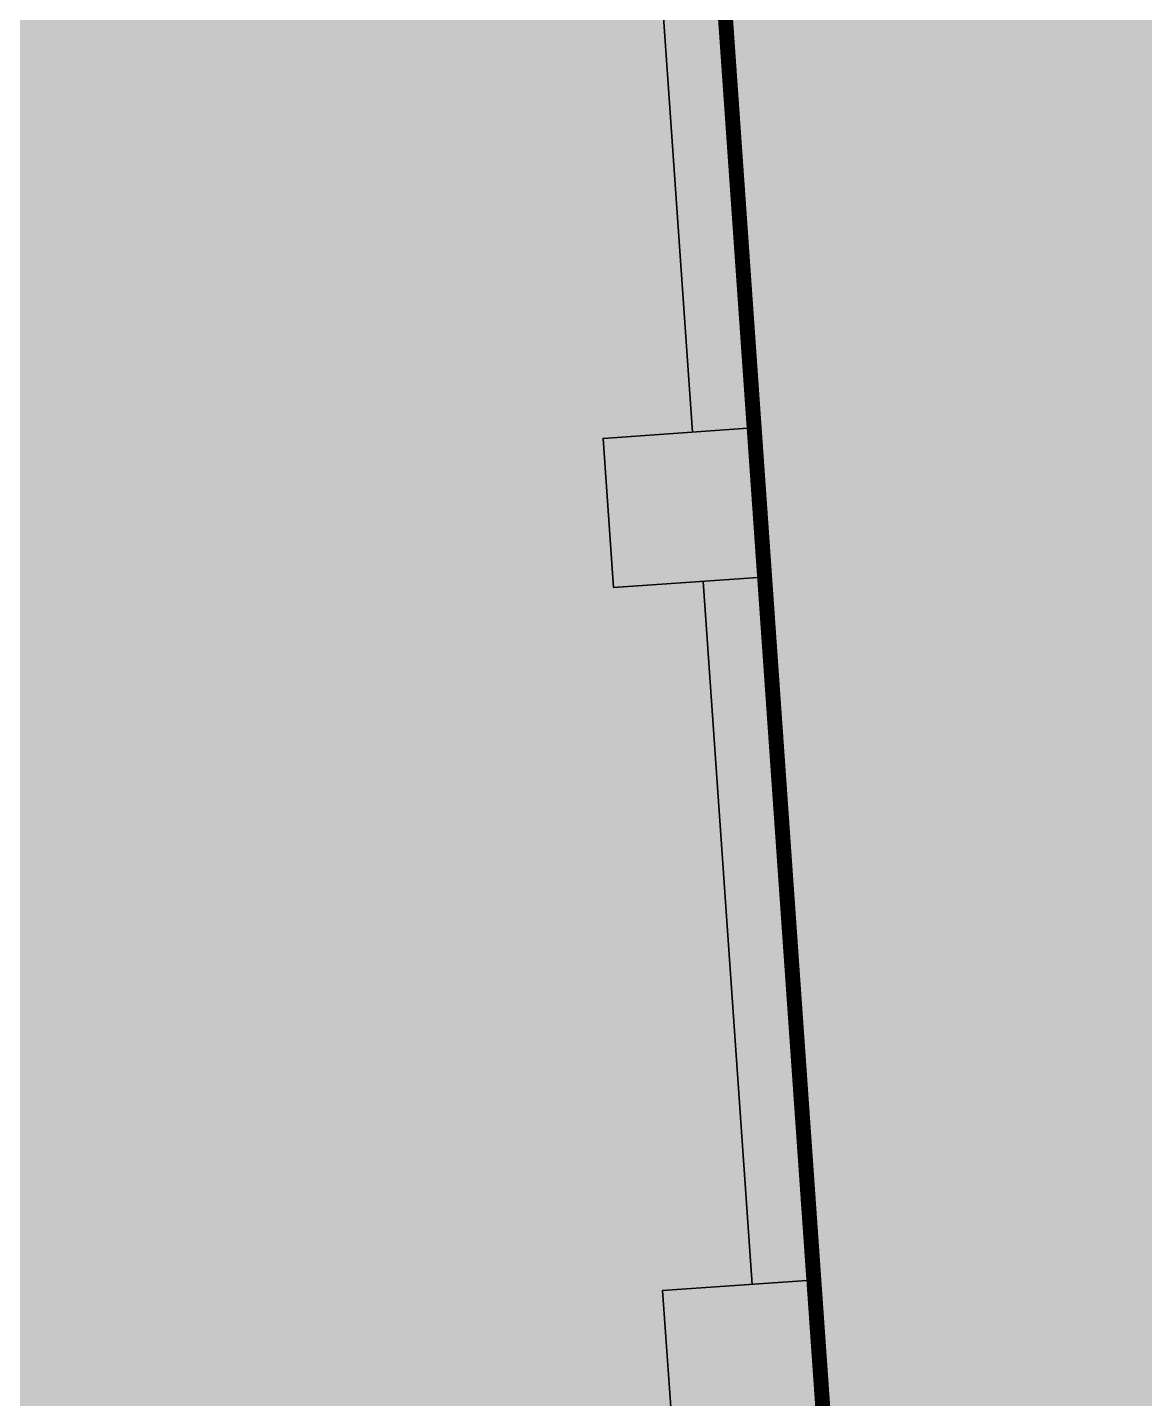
# Model space of a CAD drawing. Header units: millimetres. Extents: x 833941507 to 1669051331, y 817666127 to 1636299673.
# Drawn here: x 834634554 to 834645754, y 817991762 to 818005507 of the extents above; entities that cross this region are included whole.
import ezdxf

# ---------------------------------------------------------------- set-up
doc = ezdxf.new("R2010")
doc.units = ezdxf.units.MM
doc.header["$LTSCALE"] = 3
doc.linetypes.add('CENTER', pattern=[2, 1.25, -0.25, 0.25, -0.25])
doc.layers.add('22INWA-a', color=6, linetype='CENTER')
for name, color, linetype, lineweight in [('Hatch (CARR)', 252, 'Continuous', 35), ('Hatch (LTC&CB)', 252, 'Continuous', 35), ('UAJ-23FLOR-h', 251, 'Continuous', 9), ('UAJ-28STRU', 6, 'Continuous', 35)]:
    doc.layers.add(name, color=color, linetype=linetype, lineweight=lineweight)

# ---------------------------------------------------------------- blocks, each defined once
blk = doc.blocks.new('GBP-LTC-LB01')
at = {"layer": 'UAJ-23FLOR-h'}
h = blk.add_hatch(dxfattribs=at)
h.set_pattern_fill('EARTH,_O', color=256, scale=180, angle=45.00000010501341)
h.set_pattern_definition([(45.00000010501341, (-1082349.699177861, 54794.90315568447), (-2.96267069188616e-06, 1616.446101792448), [1143, -1143]), (45.00000010501341, (-1082652.782822503, 55097.98679921505), (-2.96267069188616e-06, 1616.446101792448), [1143, -1143]), (45.00000010501341, (-1082955.866467144, 55401.07044274564), (-2.96267069188616e-06, 1616.446101792448), [1143, -1143]), (135.0000001050134, (-1082955.866467515, 55603.12620546969), (-1616.446101792448, -2.96267069188616e-06), [1143, -1143]), (135.0000001050134, (-1082652.782823984, 55906.20985011128), (-1616.446101792448, -2.96267069188616e-06), [1143, -1143]), (135.0000001050134, (-1082349.699180454, 56209.29349475286), (-1616.446101792448, -2.96267069188616e-06), [1143, -1143])])
h.paths.add_polyline_path([(834669469.2548146, 818015499.1701102), (834651080.8176275, 818014213.7929552), (834651091.333055, 818014066.030459), (834669479.7621983, 818015351.5226754)], flags=16)
edge = h.paths.add_edge_path()
edge.add_arc((834611763.613195, 818123015.0723449), 22001.28373588376, 94.00071865262937, 118.6886834190998)
edge.add_line((834601201.8916234, 818142315.5004095), (834593918.3367147, 818141228.3801512))
edge.add_arc((834611768.400262, 818123014.0298539), 25502.69251264854, 93.99715914630349, 134.4212748451599, ccw=False)
edge.add_line((834609990.6837641, 818148454.6872638), (834618164.3568528, 818149025.8389109))
edge.add_line((834618164.3568528, 818149025.8389109), (834618408.292444, 818145534.9100552))
edge.add_line((834618408.292444, 818145534.9100552), (834616365.4114578, 818145392.1596863))
edge.add_line((834616365.4114578, 818145392.1596863), (834616609.385029, 818141900.6873076))
edge.add_line((834616609.385029, 818141900.6873076), (834611621.5474902, 818141552.1522465))
edge.add_line((834611621.5474902, 818141552.1522465), (834611377.6128702, 818145043.0672039))
edge.add_line((834611377.6128702, 818145043.0672039), (834610228.6059371, 818144962.7428077))
h.paths.add_polyline_path([(834673232.9366938, 818197365.8783082), (834607546.4897544, 818192773.8917836), (834599172.4998745, 818174435.3001034), (834588349.0999149, 818152374.5000834), (834578621.5499489, 818133890.6500655), (834568418.2999822, 818115665.3000468), (834556456.700019, 818095618.300025), (834546606.4000474, 818080041.600007), (834532219.3000866, 818058623.7499806), (834523692.1501086, 818046595.7499651), (834515683.5001286, 818035708.4999502), (834508244.2001468, 818025929.8999366), (834500656.3001646, 818016266.0999228), (834489786.8001888, 818002934.0999027), (834483448.3002025, 817995421.2998908), (834478637.6002128, 817989841.6998823), (834458453.7502539, 817967379.2998452), (834441506.4997879, 817949096.357832), (834383075.7479855, 817886437.0757562), (834482026.687943, 817893354.5055006), (834551919.0356153, 817920008.6018127), (834634905.1297382, 817930637.1330649), (834634022.9972101, 817939309.3515325), (834633770.0685325, 817941795.8857912), (834633577.6912351, 817943687.0236263), (834508697.0405153, 817930983.6118022), (834507053.464672, 817930191.4384525), (834506409.4608335, 817939426.9553951), (834507656.9383341, 817945566.7269546), (834503417.0808368, 818006767.0327235), (834503064.3680854, 818011762.6720035), (834514052.9096247, 818025791.9353799), (834520784.6504849, 818034889.3491884), (834526318.8615147, 818042436.9444461), (834532381.6860782, 818050705.6283545), (834536345.7196504, 818056472.6778568), (834542258.4127678, 818065225.6191521), (834550405.86193, 818077286.9078631), (834561578.9964366, 818095001.9633045), (834574522.6610527, 818117080.0346472), (834587768.8781933, 818140310.2095475), (834609774.1305691, 818143594.9757913), (834610001.9653326, 818140335.8947712), (834634252.5395212, 818142031.4686226), (834636806.8958616, 818105492.469254), (834642791.4816118, 818105913.7478601), (834646278.5594581, 818056032.5832597), (834640293.170484, 818055614.1586573), (834643382.3380679, 818011424.9081372), (834641138.4146172, 818011267.9554363), (834645775.7848747, 817944927.8676329), (834639048.3570181, 817944243.5239328), (834640362.1165634, 817931328.1108725), (834651070.3910474, 817932706.91456), (834650587.6677916, 817936476.1291044), (834685105.7378002, 817940896.8578628), (834685588.4610578, 817937127.6433052), (834691373.7890701, 817937868.5701854)])
at = {"layer": '22INWA-a', "ltscale": 5, "const_width": 150, "flags": 128}
blk.add_lwpolyline([(834648790.5585468, 817968144.8010727), (834645868.1127554, 817967942.7185566), (834648790.5585468, 817968144.8010727), (834651277.0548606, 817932186.054306), (834646732.9119703, 817931602.6841583), (834552249.9020534, 817919488.4926492), (834509653.719406, 817903226.8796499), (834506670.2002928, 817945929.5476125), (834505134.9406862, 817946512.7590431), (834503326.1238061, 817972339.5114205), (834504156.5737509, 817972397.65377), (834501745.5432788, 818006830.7416781), (834502410.2590361, 818006877.2948229), (834493650.5402416, 818132199.4721122), (834495221.4466506, 818132309.2531987), (834492443.3530575, 818172005.4249322), (834498761.0000008, 818180933.000002, 0.1039453279364779), (834533697.0000086, 818164790.9999983, 0.0281485251874361), (834560518.0000027, 818159716.0000006), (834570883.0000095, 818156559.9999988, 0.01218113012787053), (834580152.0000002, 818154030, 0.0118168953345502), (834589679.9999993, 818153626.0000007, 0.01895900772234266), (834627610.0000029, 818154459.9999995), (834630540.0000026, 818155389.0000011), (834633307.5130115, 818155581.3607701), (834636812.9937819, 818105509.8540434), (834642798.3436269, 818105928.8853481), (834646290.2711654, 818056050.9699742), (834640304.3231351, 818055631.8967907), (834643398.1701388, 818011440.063687), (834641154.3077285, 818011282.972015), (834642938.4361839, 817985813.1960229), (834644624.4133606, 817985929.8185481), (834645081.8954498, 817979313.4479716), (834645868.1127554, 817967942.7185566)], format="xyb", close=True, dxfattribs=at)
blk = doc.blocks.new('GBP-STR-B01-L1')
at = {"layer": 'UAJ-28STRU'}
for points in [[(834508702.9475287, 817930984.505292), (834645775.5059664, 817944927.8061861), (834641137.7850451, 818011268.2691774), (834643381.7144042, 818011425.1370522), (834640292.345265, 818055617.2834207), (834646278.3357279, 818056035.7500606), (834645352.0679269, 818069285.6239934), (834643799.4765604, 818091494.7948761), (834642791.4622128, 818105914.0190067), (834636806.0699391, 818105495.5941848), (834634251.9350892, 818142031.426188), (834610016.1934161, 818140337.1619818), (834609788.3001149, 818143597.0804552), (834599871.3073, 818142116.9016232)], [(834640574.1336257, 818010727.3726621), (834641222.6940178, 818001450.0147915)], [(834641327.3005327, 817999953.6667483), (834641819.9162163, 817992907.0261496)]]:
    blk.add_lwpolyline(points, dxfattribs=at)
for points in [[(834640430.0999252, 817999890.9455106), (834640325.4936665, 818001387.2935733), (834641821.8417295, 818001491.8998334), (834641926.4479901, 817999995.5517734)], [(834641027.3206679, 817991347.956767), (834640922.7144091, 817992844.3048296), (834642419.0624722, 817992948.9110898), (834642523.6687328, 817991452.5630298)]]:
    blk.add_lwpolyline(points, close=True, dxfattribs=at)

msp = doc.modelspace()

# ---------------------------------------------------------------- hatches: boundary and pattern name
at = {"layer": 'Hatch (CARR)'}
h = msp.add_hatch(dxfattribs=at)
h.set_pattern_fill('ANSI36', color=256, scale=150, angle=90)
h.set_pattern_definition([(135, (-187022.2791678905, -52565.43556797504), (-926.0889124852565, 252.5697034050701), [1190.625, -238.125, 0, -238.125])])
edge = h.paths.add_edge_path()
edge.add_line((834611924.5285674, 818109421.9795382), (834607685.9333189, 818109069.0317029))
edge.add_line((834607685.9333189, 818109069.0317029), (834607665.2085136, 818107991.0627096))
edge.add_arc((834589039.2587397, 818108445.5984795), 18631.49504860748, 309.865898157549, 358.6020678849919, ccw=False)
edge.add_arc((834615999.1085237, 818076947.9305882), 22831.05689388325, 131.1287194590977, 153.7989258374957)
edge.add_arc((834586528.4374498, 818091417.1166068), 10000.0226383043, 275.0745481675095, 333.9678967565785, ccw=False)
edge.add_line((834587412.9577368, 818081456.2895012), (834588264.1163628, 818069423.8069654))
edge.add_arc((834582903.8927284, 818050145.0407581), 20010.06806292654, 39.44810754976709, 74.46206477656318, ccw=False)
edge.add_arc((834615731.5683885, 818077154.0027018), 22500.40496489586, 219.4438065653649, 234.5202163538755)
edge.add_arc((834588161.6360995, 818038473.4132097), 25000.00734784145, 12.1660642206499, 54.520360264797375, ccw=False)
edge.add_arc((834582999.1828797, 818037622.7792686), 30226.87180901134, 2.0399708739242897, 11.679977439033507, ccw=False)
edge.add_line((834613206.8980196, 818038698.7557493), (834615631.2604762, 818004019.2636257))
edge.add_arc((834569688.7781495, 818001746.1404777), 45998.68227666659, -6.715735871121581, 2.8325470116383826, ccw=False)
edge.add_arc((834571414.0748671, 818001695.7862222), 44279.59500290213, 274.6272267813296, 353.08790164783454, ccw=False)
edge.add_line((834574986.2241068, 817957560.5136681), (834554838.43618, 817955511.3338273))
edge.add_line((834554838.43618, 817955511.3338273), (834555086.0693473, 817951969.0996875))
edge.add_line((834555086.0693473, 817951969.0996875), (834553985.1375787, 817951373.9306439))
edge.add_line((834553985.1375787, 817951373.9306439), (834556566.8998852, 817951132.0247827))
edge.add_line((834556566.8998852, 817951132.0247827), (834554870.825874, 817950512.5267926))
edge.add_line((834554870.825874, 817950512.5267926), (834555242.2592868, 817945199.3269953))
edge.add_line((834555242.2592868, 817945199.3269953), (834580663.5774826, 817947785.2363821))
edge.add_arc((834575886.0608323, 817997961.0018529), 50402.69939119431, 275.4390559034364, 360.000000000271)
edge.add_arc((834575886.0608389, 817997961.0018531), 50402.69938445091, 0, 6.033545123572209)
edge.add_line((834626009.5557979, 818003258.8654163), (834625320.0035809, 818013122.6238494))
edge.add_arc((834725073.7348828, 818020096.2917871), 99997.19472644464, 179.2295533322738, 183.9989754623971, ccw=False)
edge.add_line((834625085.5806298, 818021440.8966492), (834625236.697649, 818032677.8772377))
edge.add_arc((834627922.0571212, 818032658.0033417), 2685.43301283759, 108.9811807542396, 179.5759712670284, ccw=False)
edge.add_arc((834628204.4121966, 818032510.4798577), 2924.98455717082, 77.00889104197461, 113.27543302077399, ccw=False)
edge.add_line((834628861.9482889, 818035360.5993196), (834628476.3411659, 818040874.2326924))
edge.add_arc((834628077.503284, 818035877.398655), 5012.726010108237, 85.43643376848652, 98.7312967742884)
edge.add_arc((834628036.8578303, 818036256.3859787), 4631.993233472201, 98.94598531661237, 115.2556639829105)
edge.add_arc((834625847.2461665, 818040897.8163618), 499.9922731250711, 179.2291312922244, 295.2567071070752, ccw=False)
edge.add_line((834625347.2991458, 818040904.5431534), (834625429.5189184, 818047019.1146282))
edge.add_arc((834645427.711174, 818046750.2094804), 20000.00008677739, 165.3450134809267, 179.2296202883739, ccw=False)
edge.add_line((834626078.3747905, 818051810.1684713), (834626528.5514432, 818053531.6862797))
edge.add_arc((834626915.5387123, 818053430.4891769), 400.0000000177168, 10.695152377167176, 165.3453209340456, ccw=False)
edge.add_arc((834673015.6694742, 818062137.1754668), 46515.11955036519, 190.6951714240863, 201.3939059048265)
edge.add_line((834629705.6919295, 818045169.4946631), (834632608.6630743, 818049408.1890775))
edge.add_arc((834657538.9597654, 818054466.6885248), 25438.31971198219, 165.4360592545937, 191.4699240814062, ccw=False)
edge.add_arc((834645834.1093973, 818057254.4316806), 13410.80803601128, 134.7551571944779, 164.3886809634555, ccw=False)
edge.add_arc((834654069.5153738, 818049100.0720308), 25000.00000381124, 110.94916711504649, 134.9999999998068, ccw=False)
edge.add_line((834645131.0269992, 818072447.5221221), (834644597.6069973, 818080086.5705675))
edge.add_arc((834649926.7819381, 818053872.7880319), 26750.00000693784, 101.4914377666272, 112.9600991647533)
edge.add_arc((834639130.3294133, 818079447.9432485), 1011.218991569462, 186.4126899392967, 290.9488293182595, ccw=False)
edge.add_arc((834615732.2898611, 818077144.808664), 22500.00000909457, 5.586125076769975, 15.96051403662737)
edge.add_arc((834638326.3981731, 818083606.7178259), 1000.000000096708, 72.18054130292307, 195.9605569039716, ccw=False)
edge.add_arc((834652938.8698812, 818129065.9101906), 46749.99999867704, 252.1804366808144, 259.4591757909558)
edge.add_line((834644386.6088485, 818083104.8252262), (834643939.7361603, 818089497.1383101))
edge.add_arc((834650687.7391248, 818128671.741111), 39751.5414622157, 240.552645855678, 260.2264546383112, ccw=False)
edge.add_arc((834638496.4009235, 818107130.2430995), 14999.50979187298, 192.8811278257501, 240.6519724401148, ccw=False)
edge.add_line((834623874.3586586, 818103786.4168482), (834622817.4273343, 818108620.3345392))
edge.add_arc((834642767.1082911, 818112268.769777), 20280.55349256432, 185.5442359270914, 190.3638307884426, ccw=False)
edge.add_line((834622581.4291993, 818110309.3796762), (834612780.934843, 818109493.2924905))
edge.add_arc((834641861.4179806, 818113470.7547268), 29351.23004846225, 187.7882635547602, 192.6445844580893)
edge.add_line((834613222.0515536, 818107045.6947254), (834612137.9938439, 818106966.7564445))
edge.add_arc((834678301.9925529, 818113956.1661862), 66532.14691934951, 183.9077542116084, 186.0302271486492, ccw=False)
edge = h.paths.add_edge_path(flags=16)
edge.add_arc((834615731.2891132, 818077153.7044541), 12500, 0, 180)
edge.add_arc((834615731.2891132, 818077153.7044541), 12500, 180, 360)
edge = h.paths.add_edge_path(flags=16)
edge.add_line((834611868.9525105, 818104450.8138934), (834613972.7539883, 818104597.8847685))
edge.add_line((834613972.7539883, 818104597.8847685), (834614793.1774402, 818100839.5302539))
edge.add_arc((834613826.0732937, 818100578.154647), 1001.802195056169, -85.30379685559512, 15.123792415676405, ccw=False)
edge.add_arc((834619584.2630095, 818044960.8780395), 54912.98870505806, 95.93306834801301, 97.32695457863969)
edge.add_arc((834612511.2219769, 818100425.7467451), 1002.709727811401, 172.2733697093307, 273.99854999629923, ccw=False)
edge.add_arc((834561933.955179, 818106999.5461824), 49999.99994777545, 352.6009145688089, 357.078101614923)
edge = h.paths.add_edge_path(flags=16)
edge.add_line((834620090.9091382, 818049922.9776292), (834618289.6580604, 818049797.0548971))
edge.add_arc((834580970.7048192, 818042316.7731427), 38061.25176798405, 11.33427539532187, 15.91795170803397)
edge.add_arc((834591802.8816204, 818043743.072171), 27300.13400988516, 19.27623700822855, 22.15258949295576)
edge.add_arc((834617550.8908839, 818054225.7946192), 499.9999998739989, 94.53759005294211, 202.1525944576026, ccw=False)
edge.add_arc((834615731.2890984, 818077153.7045648), 22500.00011170959, 274.5375897114041, 280.0526075713317)
edge.add_arc((834619745.9927177, 818054506.8027898), 500.0000004199199, -8.861719909792726, 100.05260729722511, ccw=False)
edge.add_arc((834638671.9807276, 818051564.0583891), 18653.40096255677, 171.1626590973889, 185.0472684119796)
edge = h.paths.add_edge_path(flags=16)
edge.add_line((834620198.0613732, 818047424.3669351), (834618701.7133052, 818047319.7607301))
edge.add_line((834618701.7133052, 818047319.7607301), (834619053.6485708, 818042377.7867736))
edge.add_line((834619053.6485708, 818042377.7867736), (834619277.5450168, 818039251.2414795))
edge.add_line((834619277.5450168, 818039251.2414795), (834621789.2390194, 818004177.3258013))
edge.add_arc((834571670.8950224, 818002621.7047793), 50142.48061041492, -82.8094267226162, 1.7778303358081757, ccw=False)
edge.add_line((834577947.2294141, 817952873.5793033), (834554875.8287184, 817950440.9631954))
edge.add_line((834554875.8287184, 817950440.9631954), (834554896.5956267, 817950143.9012471))
edge.add_line((834554896.5956267, 817950143.9012471), (834580030.4609287, 817952804.2608175))
edge.add_arc((834573485.4272178, 818001019.3171521), 48657.26177690306, 277.7304593452858, 360.0000000001403)
edge.add_line((834622142.6889946, 818001019.3171523), (834619659.9161898, 818038109.1768906))
edge.add_arc((834783609.8433712, 818029932.1045521), 164153.7180048101, 174.3889035222556, 177.144714625774, ccw=False)
edge.add_arc((834619491.2976546, 818046225.8154538), 789.836621362968, 342.0455665106547, 367.1703407386046)
edge.add_line((834620274.9573171, 818046324.4025819), (834620198.0613732, 818047424.3669351))
at = {"layer": 'Hatch (LTC&CB)'}
h = msp.add_hatch(dxfattribs=at)
h.set_pattern_fill('ANSI38', color=256, scale=100)
h.set_pattern_definition([(318.9998376927443, (834479093.7342951, 818230174.1493032), (208.2994204990571, 239.6197016519238), []), (48.99983769274426, (834479093.7342951, 818230174.1493032), (176.9791393461904, 687.5388238029047), [793.75, -476.25])])
edge = h.paths.add_edge_path()
edge.add_line((834601196.1932279, 818142314.5248821), (834603754.2640262, 818142696.3710381))
edge.add_line((834603754.2640262, 818142696.3710381), (834603901.899728, 818141707.3292294))
edge.add_line((834603901.899728, 818141707.3292294), (834603810.4683098, 818141693.6886882))
edge.add_arc((834611763.2944388, 818123016.3620529), 20299.99935169609, 113.0643579575305, 141.3575808429331)
edge.add_line((834595907.8101043, 818135692.8596053), (834595395.44903, 818135656.8608108))
edge.add_line((834595395.44903, 818135656.8608108), (834583111.7173193, 818114341.0318873))
edge.add_line((834583111.7173193, 818114341.0318873), (834578121.5842528, 818106513.8910732))
edge.add_line((834578121.5842528, 818106513.8910732), (834575731.6542978, 818102809.499759))
edge.add_line((834575731.6542978, 818102809.499759), (834574387.4489166, 818100725.9814435))
edge.add_line((834574387.4489166, 818100725.9814435), (834573113.9765022, 818098752.0992287))
edge.add_line((834573113.9765022, 818098752.0992287), (834573145.2547638, 818098730.6477773))
edge.add_line((834573145.2547638, 818098730.6477773), (834569989.114683, 818093770.2015171))
edge.add_line((834569989.114683, 818093770.2015171), (834566534.9997851, 818088385.676982))
edge.add_line((834566534.9997851, 818088385.676982), (834566514.0877519, 818088398.2967066))
edge.add_line((834566514.0877519, 818088398.2967066), (834558743.6087797, 818076256.6317656))
edge.add_line((834558743.6087797, 818076256.6317656), (834557653.4005865, 818074495.7072132))
edge.add_line((834557653.4005865, 818074495.7072132), (834553498.9169745, 818068288.5571573))
edge.add_line((834553498.9169745, 818068288.5571573), (834548580.861871, 818060932.1282293))
edge.add_line((834548580.861871, 818060932.1282293), (834544328.2635252, 818054726.3367485))
edge.add_line((834544328.2635252, 818054726.3367485), (834544332.1488035, 818054704.6644962))
edge.add_line((834544332.1488035, 818054704.6644962), (834540324.5978602, 818048716.6949816))
edge.add_line((834540324.5978602, 818048716.6949816), (834541041.3244038, 818048232.540333))
edge.add_line((834541041.3244038, 818048232.540333), (834540089.7288045, 818046823.8296406))
edge.add_line((834540089.7288045, 818046823.8296406), (834539737.5511322, 818047061.7285419))
edge.add_line((834539737.5511322, 818047061.7285419), (834533115.7546033, 818038377.7374016))
edge.add_line((834533115.7546033, 818038377.7374016), (834515220.9619001, 818015146.6305978))
edge.add_arc((834538026.0069846, 818000636.2612507), 27029.99999804167, 147.5322628657497, 176.1870880981713)
edge.add_line((834511055.837681, 818002433.7226919), (834511444.9861017, 817996891.2334589))
edge.add_line((834511444.9861017, 817996891.2334589), (834511474.1084727, 817996474.6528435))
edge.add_line((834511474.1084727, 817996474.6528435), (834508641.2167096, 817996276.6106825))
edge.add_line((834508641.2167096, 817996276.6106825), (834508910.6816144, 817992422.053122))
edge.add_line((834508910.6816144, 817992422.053122), (834511353.3752296, 817992955.9577066))
edge.add_line((834511353.3752296, 817992955.9577066), (834513357.6638721, 817964213.0085849))
edge.add_line((834513357.6638721, 817964213.0085849), (834513308.9477361, 817964209.6026397))
edge.add_line((834513308.9477361, 817964209.6026397), (834513879.4049544, 817955918.7523347))
edge.add_line((834513879.4049544, 817955918.7523347), (834514876.6139696, 817955988.4575205))
edge.add_line((834514876.6139696, 817955988.4575205), (834515053.0661077, 817953464.409199))
edge.add_arc((834528221.0653924, 817954382.9922421), 13199.99999874826, 183.9904169536054, 259.8372334186261)
edge.add_line((834525891.9897077, 817941390.0939349), (834525974.5254321, 817940578.7091386))
edge.add_line((834525974.5254321, 817940578.7091386), (834555356.336757, 817943567.4939791))
edge.add_line((834555356.336757, 817943567.4939791), (834594711.6949315, 817947570.8029128))
edge.add_line((834594711.6949315, 817947570.8029128), (834594754.1988673, 817947152.9591447))
edge.add_line((834594754.1988673, 817947152.9591447), (834616096.9028597, 817949323.9834652))
edge.add_line((834616096.9028597, 817949323.9834652), (834631854.2065201, 817950926.8492302))
edge.add_line((834631854.2065201, 817950926.8492302), (834631836.7081357, 817951177.1563083))
edge.add_line((834631836.7081357, 817951177.1563083), (834639760.382062, 817951731.0818821))
edge.add_line((834639760.382062, 817951731.0818821), (834640506.9704407, 817944391.5874598))
edge.add_line((834640506.9704407, 817944391.5874598), (834508703.5709968, 817930984.2761916))
edge.add_line((834508703.5709968, 817930984.2761916), (834508663.5146245, 817930982.1632618))
edge.add_line((834508663.5146245, 817930982.1632618), (834507053.4646711, 817930191.4384522))
edge.add_line((834507053.4646711, 817930191.4384522), (834506409.4608326, 817939426.9553951))
edge.add_line((834506409.4608326, 817939426.9553951), (834507674.9508276, 817945699.3234407))
edge.add_line((834507674.9508276, 817945699.3234407), (834503067.5031257, 818011766.6800821))
edge.add_line((834503067.5031257, 818011766.6800821), (834515005.9420724, 818027008.3036696))
edge.add_line((834515005.9420724, 818027008.3036696), (834526318.8603592, 818042436.9452374))
edge.add_line((834526318.8603592, 818042436.9452374), (834533248.4343333, 818051887.545926))
edge.add_line((834533248.4343333, 818051887.545926), (834545204.9352987, 818069586.3738981))
edge.add_line((834545204.9352987, 818069586.3738981), (834551695.4067936, 818079200.6226892))
edge.add_line((834551695.4067936, 818079200.6226892), (834551700.6621838, 818079300.5666262))
edge.add_line((834551700.6621838, 818079300.5666262), (834554860.111537, 818084257.5104706))
edge.add_line((834554860.111537, 818084257.5104706), (834556162.9385583, 818086301.5433419))
edge.add_line((834556162.9385583, 818086301.5433419), (834561579.1108731, 818095002.152886))
edge.add_line((834561579.1108731, 818095002.152886), (834564610.1881032, 818100023.5882319))
edge.add_line((834564610.1881032, 818100023.5882319), (834566711.8413072, 818103505.2825594))
edge.add_line((834566711.8413072, 818103505.2825594), (834567220.9571147, 818104369.6755948))
edge.add_line((834567220.9571147, 818104369.6755948), (834571219.8492384, 818111331.3275263))
edge.add_line((834571219.8492384, 818111331.3275263), (834579233.5847297, 818125278.3035975))
edge.add_line((834579233.5847297, 818125278.3035975), (834584805.1873057, 818135090.7915635))
edge.add_line((834584805.1873057, 818135090.7915635), (834587768.4359322, 818140310.1481816))
edge.add_line((834587768.4359322, 818140310.1481816), (834593953.3663634, 818141233.3798261))
edge.add_arc((834611682.4142298, 818123278.8372545), 25232.61257183928, 93.84603158733529, 134.6379365759465, ccw=False)
edge.add_line((834609989.9237372, 818148454.6235011), (834618164.07139, 818149025.8201461))
edge.add_line((834618164.07139, 818149025.8201461), (834618408.0113981, 818145534.900405))
edge.add_line((834618408.0113981, 818145534.900405), (834616365.1302586, 818145392.1522276))
edge.add_line((834616365.1302586, 818145392.1522276), (834616609.1098313, 818141900.6663029))
edge.add_line((834616609.1098313, 818141900.6663029), (834611621.272795, 818141552.1240568))
edge.add_line((834611621.272795, 818141552.1240568), (834611377.3331451, 818145043.038663))
edge.add_arc((834611845.1982398, 818122938.1113777), 22109.8780646978, 91.21252121934131, 118.7925777614652)
h = msp.add_hatch(color=256, dxfattribs=at)
h.dxf.hatch_style = 1
edge = h.paths.add_edge_path()
edge.add_line((834612214.6375813, 817949110.0002185), (834612172.1336489, 817949527.8439448))
edge.add_line((834612172.1336489, 817949527.8439448), (834610540.982439, 817949361.9198486))
edge.add_line((834610540.982439, 817949361.9198486), (834610125.2551692, 817955305.2055875))
edge.add_line((834610125.2551692, 817955305.2055875), (834611591.1819384, 817956523.4515793))
edge.add_line((834611591.1819384, 817956523.4515793), (834620590.7671256, 817957152.4729878))
edge.add_line((834620590.7671256, 817957152.4729878), (834620675.6528503, 817959016.2771101))
edge.add_line((834620675.6528503, 817959016.2771101), (834619013.2072828, 817959619.5505978))
edge.add_line((834619013.2072828, 817959619.5505978), (834618970.1472836, 817958892.0707971))
edge.add_line((834618970.1472836, 817958892.0707971), (834616222.309842, 817958696.7011107))
edge.add_line((834616222.309842, 817958696.7011107), (834615825.3826407, 817964723.4096224))
edge.add_line((834615825.3826407, 817964723.4096224), (834618845.102228, 817968731.5252159))
edge.add_line((834618845.102228, 817968731.5252159), (834622843.9141976, 817969034.4134744))
edge.add_line((834622843.9141976, 817969034.4134744), (834623164.4532439, 817964450.607226))
edge.add_line((834623164.4532439, 817964450.607226), (834625502.4981271, 817964614.049624))
edge.add_line((834625502.4981271, 817964614.049624), (834625828.9228436, 817959944.6804245))
edge.add_line((834625828.9228436, 817959944.6804245), (834634803.4036009, 817960572.0654542))
edge.add_line((834634803.4036009, 817960572.0654542), (834633575.2073323, 817978140.9004546))
edge.add_line((834633575.2073323, 817978140.9004546), (834631285.9313377, 817977980.8625063))
edge.add_line((834631285.9313377, 817977980.8625063), (834631280.7010247, 817978055.6799079))
edge.add_line((834631280.7010247, 817978055.6799079), (834629963.9084734, 817977963.6259617))
edge.add_line((834629963.9084734, 817977963.6259617), (834629278.7370969, 817987764.7162553))
edge.add_line((834629278.7370969, 817987764.7162553), (834630575.5720872, 817987855.3749666))
edge.add_line((834630575.5720872, 817987855.3749666), (834630235.9597851, 817993000.3354576))
edge.add_line((834630235.9597851, 817993000.3354576), (834630609.3495743, 817993026.4347783))
edge.add_line((834630609.3495743, 817993026.4347783), (834630389.6716566, 817996168.7759436))
edge.add_line((834630389.6716566, 817996168.7759436), (834630369.7134746, 817996167.3807136))
edge.add_line((834630369.7134746, 817996167.3807136), (834630344.4061656, 817996529.3912042))
edge.add_line((834630344.4061656, 817996529.3912042), (834631805.8454168, 817996631.5570185))
edge.add_line((834631805.8454168, 817996631.5570185), (834631888.876698, 817995443.8538494))
edge.add_line((834631888.876698, 817995443.8538494), (834633724.239446, 817995072.431741))
edge.add_line((834633724.239446, 817995072.431741), (834631150.1559343, 818031901.7229791))
edge.add_line((834631150.1559343, 818031901.7229791), (834629476.179728, 818031784.6992047))
edge.add_line((834629476.179728, 818031784.6992047), (834629384.084733, 818033101.5160028))
edge.add_line((834629384.084733, 818033101.5160028), (834629101.5193477, 818033081.7542199))
edge.add_line((834629101.5193477, 818033081.7542199), (834628452.6940117, 818042359.0336378))
edge.add_line((834628452.6940117, 818042359.0336378), (834627691.5720665, 818042305.8253493))
edge.add_line((834627691.5720665, 818042305.8253493), (834627586.9638195, 818043802.2018669))
edge.add_line((834627586.9638195, 818043802.2018669), (834629083.2834291, 818043906.8061367))
edge.add_line((834629083.2834291, 818043906.8061367), (834634922.5486019, 818052432.7993287))
edge.add_line((834634922.5486019, 818052432.7993287), (834635011.6745062, 818051157.8906631))
edge.add_line((834635011.6745062, 818051157.8906631), (834636432.6195279, 818051257.2257228))
edge.add_line((834636432.6195279, 818051257.2257228), (834636182.959632, 818054828.5091127))
edge.add_line((834636182.959632, 818054828.5091127), (834638083.9152257, 818054961.4011304))
edge.add_line((834638083.9152257, 818054961.4011304), (834637871.4183159, 818058001.0802438))
edge.add_line((834637871.4183159, 818058001.0802438), (834640529.3253189, 818058186.8921846))
edge.add_line((834640529.3253189, 818058186.8921846), (834640330.6145107, 818061029.3436989))
edge.add_line((834640330.6145107, 818061029.3436989), (834641998.217142, 818060691.8711828))
edge.add_line((834641998.217142, 818060691.8711828), (834641928.4389147, 818061690.1093589))
edge.add_line((834641928.4389147, 818061690.1093589), (834643813.5705367, 818061323.6424457))
edge.add_line((834643813.5705367, 818061323.6424457), (834643801.3727725, 818061498.1262876))
edge.add_line((834643801.3727725, 818061498.1262876), (834643766.458063, 818061495.6843451))
edge.add_line((834643766.458063, 818061495.6843451), (834643266.9685764, 818068641.1994001))
edge.add_arc((834654060.8209449, 818049124.8102661), 22302.39210890619, 114.6945746145962, 118.945492097803, ccw=False)
edge.add_line((834644743.3042742, 818069387.5982498), (834645326.8805841, 818069645.9184135))
edge.add_line((834645326.8805841, 818069645.9184135), (834646278.9591959, 818056035.5209601))
edge.add_line((834646278.9591959, 818056035.5209601), (834640292.9687338, 818055617.0543199))
edge.add_line((834640292.9687338, 818055617.0543199), (834643382.3378763, 818011424.9079072))
edge.add_line((834643382.3378763, 818011424.9079072), (834641138.4595566, 818011268.0436451))
edge.add_line((834641138.4595566, 818011268.0436451), (834645776.1294343, 817944927.5770856))
edge.add_line((834645776.1294343, 817944927.5770856), (834640606.4570531, 817944401.7074414))
edge.add_line((834640606.4570531, 817944401.7074414), (834639850.0633321, 817951837.5953469))
edge.add_line((834639850.0633321, 817951837.5953469), (834631650.1726205, 817951264.3601016))
edge.add_line((834631650.1726205, 817951264.3601016), (834631662.4822836, 817951088.2755091))
edge.add_line((834631662.4822836, 817951088.2755091), (834612214.6375813, 817949110.0002185))

# ---------------------------------------------------------------- block references
for name in ['GBP-STR-B01-L1', 'GBP-LTC-LB01']:
    msp.add_blockref(name, (0, 0))

doc.saveas('drawing.dxf')
